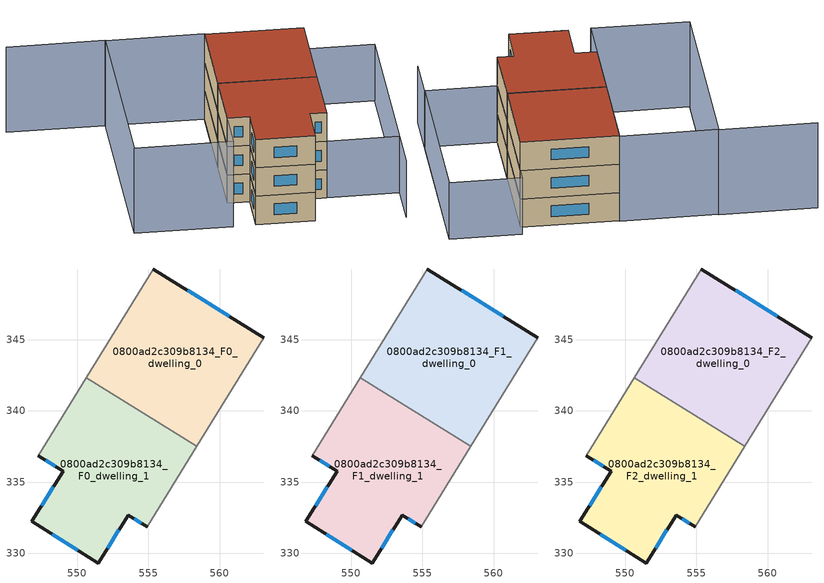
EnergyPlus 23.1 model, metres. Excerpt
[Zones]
0800ad2c309b8134_F0_dwelling_0
 floor ground (EU_floor_Construction): 563.11,345.13 558.4,337.51 550.62,342.32 555.35,349.97 z0
 wall outside (EU_wall_Construction): 563.11,345.13 555.35,349.97 z0:3
 wall adiabatic (EU_wall_Construction): 555.35,349.97 550.62,342.32 / 558.4,337.51 563.11,345.13 z0:3
 wall to 0800ad2c309b8134_F0_dwelling_1 (EU_wall_Construction): 550.62,342.32 558.4,337.51 z0:3
 window (EU_Window_Construction): 560.69,346.64 557.77,348.46 z0.93:2.07
0800ad2c309b8134_F0_dwelling_1
 floor ground (EU_floor_Construction): 558.4,337.51 554.91,331.87 553.59,332.69 551.48,329.32 546.81,332.24 549.01,335.76 547.25,336.87 550.62,342.32 z0
 wall outside (EU_wall_Construction): 547.25,336.87 549.01,335.76 546.81,332.24 551.48,329.32 553.59,332.69 554.91,331.87 z0:3
 wall adiabatic (EU_wall_Construction): 550.62,342.32 547.25,336.87 / 554.91,331.87 558.4,337.51 z0:3
 window (EU_Window_Construction): 548.32,334.67 547.49,333.34 / 547.8,336.52 548.46,336.11 / 554,332.44 554.5,332.12 / 552.14,330.37 552.94,331.64 / 548.27,331.33 550.03,330.23 z0.93:2.07
0800ad2c309b8134_F1_dwelling_0
 floor to 0800ad2c309b8134_F0_dwelling_0 (EU_floor_Construction): 563.11,345.13 558.4,337.51 550.62,342.32 555.35,349.97 z3
 wall outside (EU_wall_Construction): 563.11,345.13 555.35,349.97 z3:6
 wall adiabatic (EU_wall_Construction): 555.35,349.97 550.62,342.32 / 558.4,337.51 563.11,345.13 z3:6
 wall to 0800ad2c309b8134_F1_dwelling_1 (EU_wall_Construction): 550.62,342.32 558.4,337.51 z3:6
 window (EU_Window_Construction): 560.69,346.64 557.77,348.46 z3.93:5.07
0800ad2c309b8134_F1_dwelling_1
 floor to 0800ad2c309b8134_F0_dwelling_1 (EU_floor_Construction): 558.4,337.51 554.91,331.87 553.59,332.69 551.48,329.32 546.81,332.24 549.01,335.76 547.25,336.87 550.62,342.32 z3
 wall outside (EU_wall_Construction): 547.25,336.87 549.01,335.76 546.81,332.24 551.48,329.32 553.59,332.69 554.91,331.87 z3:6
 wall adiabatic (EU_wall_Construction): 550.62,342.32 547.25,336.87 / 554.91,331.87 558.4,337.51 z3:6
 window (EU_Window_Construction): 548.32,334.67 547.49,333.34 / 547.8,336.52 548.46,336.11 / 554,332.44 554.5,332.12 / 552.14,330.37 552.94,331.64 / 548.27,331.33 550.03,330.23 z3.93:5.07
0800ad2c309b8134_F2_dwelling_0
 floor to 0800ad2c309b8134_F1_dwelling_0 (EU_floor_Construction): 563.11,345.13 558.4,337.51 550.62,342.32 555.35,349.97 z6
 wall outside (EU_wall_Construction): 563.11,345.13 555.35,349.97 z6:9
 wall adiabatic (EU_wall_Construction): 555.35,349.97 550.62,342.32 / 558.4,337.51 563.11,345.13 z6:9
 wall to 0800ad2c309b8134_F2_dwelling_1 (EU_wall_Construction): 550.62,342.32 558.4,337.51 z6:9
 window (EU_Window_Construction): 560.69,346.64 557.77,348.46 z6.93:8.07
 roof outside (EU_roof_Construction): 558.4,337.51 563.11,345.13 555.35,349.97 550.62,342.32 z9
0800ad2c309b8134_F2_dwelling_1
 floor to 0800ad2c309b8134_F1_dwelling_1 (EU_floor_Construction): 558.4,337.51 554.91,331.87 553.59,332.69 551.48,329.32 546.81,332.24 549.01,335.76 547.25,336.87 550.62,342.32 z6
 wall outside (EU_wall_Construction): 547.25,336.87 549.01,335.76 546.81,332.24 551.48,329.32 553.59,332.69 554.91,331.87 z6:9
 wall adiabatic (EU_wall_Construction): 550.62,342.32 547.25,336.87 / 554.91,331.87 558.4,337.51 z6:9
 window (EU_Window_Construction): 548.32,334.67 547.49,333.34 / 547.8,336.52 548.46,336.11 / 554,332.44 554.5,332.12 / 552.14,330.37 552.94,331.64 / 548.27,331.33 550.03,330.23 z6.93:8.07
 roof outside (EU_roof_Construction): 554.91,331.87 558.4,337.51 550.62,342.32 547.25,336.87 549.01,335.76 546.81,332.24 551.48,329.32 553.59,332.69 z9
shading: 558.26,324.53 569.46,342.66 / 554.91,331.87 563.76,346.19 / 563.76,346.19 569.47,342.66 / 569.47,342.66 560.61,328.34 / 560.61,328.34 554.91,331.87 z0:6; 539.85,359.67 547.63,354.86 / 547.63,354.86 537.27,338.11 / 555.38,350.01 545.02,333.26 / 545.02,333.26 537.25,338.07 / 537.25,338.07 547.6,354.82 / 547.6,354.82 555.38,350.01 z0:9
[Building]
EU S2 Campaign: North Axis=0; Terrain=City; Solar Distribution=FullExterior
[Site:Location]
Montreal-Trudeau.Intl.AP: Latitude=45.4667; Longitude=-73.75; Time Zone=-5; Elevation=36
[SizingPeriod:WeatherFileDays]
AnnualSizingPeriod: Begin Month=1; Begin Day of Month=1; End Month=12; End Day of Month=31; Day of Week for Start Day=Monday; Use Weather File Daylight Saving Period=No; Use Weather File Rain and Snow Indicators=No
[MATERIAL]
EU_InternalMass_Material: Roughness=MediumRough; Thickness=0.1; Conductivity=1; Density=1800; Specific Heat=900; Thermal Absorptance=0.9; Solar Absorptance=0.7; Visible Absorptance=0.7
[MATERIAL:NOMASS] Roughness=MediumRough; Thermal Absorptance=0.9; Solar Absorptance=0.7; Visible Absorptance=0.7
Name | Thermal Resistance
EU_wall_NoMass; EU_floor_NoMass | 1.36485
EU_roof_NoMass | 2.55992
[WINDOWMATERIAL:SIMPLEGLAZINGSYSTEM]
EU_Window_SimpleGlazing: UFactor=3.92339; Solar Heat Gain Coefficient=0.8; Visible Transmittance=0.8
[CONSTRUCTION]
EU_wall_Construction: EU_wall_NoMass
EU_roof_Construction: EU_roof_NoMass
EU_floor_Construction: EU_floor_NoMass
EU_Window_Construction: EU_Window_SimpleGlazing
EU_InternalMass_Construction: EU_InternalMass_Material
[ZONE] Type=1; Multiplier=1; Ceiling Height=autocalculate; Floor Area=autocalculate; Part of Total Floor Area=Yes
Name | Volume
0800ad2c309b8134_F0_dwelling_0 | 246.128
0800ad2c309b8134_F1_dwelling_0; 0800ad2c309b8134_F2_dwelling_0 | 246.127
0800ad2c309b8134_F0_dwelling_1; 0800ad2c309b8134_F1_dwelling_1; 0800ad2c309b8134_F2_dwelling_1 | 246.138
[INTERNALMASS] Construction=EU_InternalMass_Construction
Name | Zone or ZoneList | Surface Area
0800ad2c309b8134_F0_dwelling_0_EU_InternalMass | 0800ad2c309b8134_F0_dwelling_0 | 82.0426
0800ad2c309b8134_F0_dwelling_1_EU_InternalMass | 0800ad2c309b8134_F0_dwelling_1 | 82.0459
0800ad2c309b8134_F1_dwelling_0_EU_InternalMass | 0800ad2c309b8134_F1_dwelling_0 | 82.0426
0800ad2c309b8134_F1_dwelling_1_EU_InternalMass | 0800ad2c309b8134_F1_dwelling_1 | 82.0459
0800ad2c309b8134_F2_dwelling_0_EU_InternalMass | 0800ad2c309b8134_F2_dwelling_0 | 82.0426
0800ad2c309b8134_F2_dwelling_1_EU_InternalMass | 0800ad2c309b8134_F2_dwelling_1 | 82.0459
[OTHEREQUIPMENT] Fuel Type=Electricity; Design Level Calculation Method=Watts/Area; Power per Zone Floor Area=1; Fraction Latent=0; Fraction Radiant=0; Fraction Lost=0; Carbon Dioxide Generation Rate=0; EndUse Subcategory=EU_Step8_InternalGains
Name | Zone or ZoneList or Space or SpaceList | Schedule
EU_Step8_InternalGain_0800ad2c309b8134_F0_dwelling_0_f000 | 0800ad2c309b8134_F0_dwelling_0 | EU_Step8_GainSchedule_0800ad2c309b8134_F0_dwelling_0_f000
EU_Step8_InternalGain_0800ad2c309b8134_F0_dwelling_1_f000 | 0800ad2c309b8134_F0_dwelling_1 | EU_Step8_GainSchedule_0800ad2c309b8134_F0_dwelling_1_f000
EU_Step8_InternalGain_0800ad2c309b8134_F1_dwelling_0_f000 | 0800ad2c309b8134_F1_dwelling_0 | EU_Step8_GainSchedule_0800ad2c309b8134_F1_dwelling_0_f000
EU_Step8_InternalGain_0800ad2c309b8134_F1_dwelling_1_f000 | 0800ad2c309b8134_F1_dwelling_1 | EU_Step8_GainSchedule_0800ad2c309b8134_F1_dwelling_1_f000
EU_Step8_InternalGain_0800ad2c309b8134_F2_dwelling_0_f000 | 0800ad2c309b8134_F2_dwelling_0 | EU_Step8_GainSchedule_0800ad2c309b8134_F2_dwelling_0_f000
EU_Step8_InternalGain_0800ad2c309b8134_F2_dwelling_1_f000 | 0800ad2c309b8134_F2_dwelling_1 | EU_Step8_GainSchedule_0800ad2c309b8134_F2_dwelling_1_f000
[ZONEVENTILATION:DESIGNFLOWRATE] Schedule=EU_AlwaysOn; Design Flow Rate Calculation Method=AirChanges/Hour; Air Changes per Hour=0.860309; Ventilation Type=Natural; Fan Pressure Rise=0; Fan Total Efficiency=1; Constant Term Coefficient=1; Temperature Term Coefficient=0; Velocity Term Coefficient=0; Velocity Squared Term Coefficient=0; Minimum Indoor Temperature=-100; Maximum Indoor Temperature=100; Delta Temperature=-100; Minimum Outdoor Temperature=-100; Maximum Outdoor Temperature=100; Maximum Wind Speed=40
Name | Zone or ZoneList or Space or SpaceList
EU_ConstantAir_0800ad2c309b8134_F0_dwelling_0 | 0800ad2c309b8134_F0_dwelling_0
EU_ConstantAir_0800ad2c309b8134_F0_dwelling_1 | 0800ad2c309b8134_F0_dwelling_1
EU_ConstantAir_0800ad2c309b8134_F1_dwelling_0 | 0800ad2c309b8134_F1_dwelling_0
EU_ConstantAir_0800ad2c309b8134_F1_dwelling_1 | 0800ad2c309b8134_F1_dwelling_1
EU_ConstantAir_0800ad2c309b8134_F2_dwelling_0 | 0800ad2c309b8134_F2_dwelling_0
EU_ConstantAir_0800ad2c309b8134_F2_dwelling_1 | 0800ad2c309b8134_F2_dwelling_1
[HVACTEMPLATE:THERMOSTAT] Constant Heating Setpoint=20; Constant Cooling Setpoint=50
EU_HeatOnly_0800ad2c309b8134_F0_dwelling_0; EU_HeatOnly_0800ad2c309b8134_F0_dwelling_1; EU_HeatOnly_0800ad2c309b8134_F1_dwelling_0; EU_HeatOnly_0800ad2c309b8134_F1_dwelling_1; EU_HeatOnly_0800ad2c309b8134_F2_dwelling_0; EU_HeatOnly_0800ad2c309b8134_F2_dwelling_1
[HVACTEMPLATE:ZONE:IDEALLOADSAIRSYSTEM] System Availability Schedule=EU_AlwaysOn; Maximum Heating Supply Air Temperature=50; Minimum Cooling Supply Air Temperature=13; Maximum Heating Supply Air Humidity Ratio=0.0156; Minimum Cooling Supply Air Humidity Ratio=0.0077; Heating Limit=NoLimit; Cooling Limit=NoLimit; Heating Availability Schedule=EU_AlwaysOn; Cooling Availability Schedule=EU_CoolingOff; Dehumidification Control Type=ConstantSensibleHeatRatio; Cooling Sensible Heat Ratio=0.7; Dehumidification Setpoint=60; Humidification Control Type=None; Humidification Setpoint=30; Outdoor Air Method=None; Outdoor Air Flow Rate per Person=0.00944; Outdoor Air Flow Rate per Zone Floor Area=0; Outdoor Air Flow Rate per Zone=0; Demand Controlled Ventilation Type=None; Outdoor Air Economizer Type=NoEconomizer; Heat Recovery Type=None; Sensible Heat Recovery Effectiveness=0.7; Latent Heat Recovery Effectiveness=0.65
Name | Template Thermostat
0800ad2c309b8134_F0_dwelling_0 | EU_HeatOnly_0800ad2c309b8134_F0_dwelling_0
0800ad2c309b8134_F0_dwelling_1 | EU_HeatOnly_0800ad2c309b8134_F0_dwelling_1
0800ad2c309b8134_F1_dwelling_0 | EU_HeatOnly_0800ad2c309b8134_F1_dwelling_0
0800ad2c309b8134_F1_dwelling_1 | EU_HeatOnly_0800ad2c309b8134_F1_dwelling_1
0800ad2c309b8134_F2_dwelling_0 | EU_HeatOnly_0800ad2c309b8134_F2_dwelling_0
0800ad2c309b8134_F2_dwelling_1 | EU_HeatOnly_0800ad2c309b8134_F2_dwelling_1
[SIZING:ZONE] Zone Cooling Design Supply Air Temperature Input Method=SupplyAirTemperature; Zone Cooling Design Supply Air Temperature=13; Zone Heating Design Supply Air Temperature Input Method=SupplyAirTemperature; Zone Heating Design Supply Air Temperature=50; Zone Cooling Design Supply Air Humidity Ratio=0.008; Zone Heating Design Supply Air Humidity Ratio=0.008; Cooling Design Air Flow Method=DesignDay; Cooling Design Air Flow Rate=0; Cooling Minimum Air Flow per Zone Floor Area=0.000762; Cooling Minimum Air Flow=0; Cooling Minimum Air Flow Fraction=0.2; Heating Design Air Flow Method=DesignDay; Heating Design Air Flow Rate=0; Heating Maximum Air Flow per Zone Floor Area=0.002032; Heating Maximum Air Flow=0.141576; Heating Maximum Air Flow Fraction=0.3; Account for Dedicated Outdoor Air System=No; Dedicated Outdoor Air System Control Strategy=NeutralSupplyAir; Dedicated Outdoor Air Low Setpoint Temperature for Design=autosize; Dedicated Outdoor Air High Setpoint Temperature for Design=autosize; Zone Load Sizing Method=Sensible Load Only No Latent Load; Zone Latent Cooling Design Supply Air Humidity Ratio Input Method=HumidityRatioDifference; Zone Cooling Design Supply Air Humidity Ratio Difference=0.005; Zone Latent Heating Design Supply Air Humidity Ratio Input Method=HumidityRatioDifference; Zone Humidification Design Supply Air Humidity Ratio Difference=0.005
0800ad2c309b8134_F0_dwelling_0; 0800ad2c309b8134_F0_dwelling_1; 0800ad2c309b8134_F1_dwelling_0; 0800ad2c309b8134_F1_dwelling_1; 0800ad2c309b8134_F2_dwelling_0; 0800ad2c309b8134_F2_dwelling_1
[SCHEDULE:CONSTANT]
Name | Hourly Value
EU_AlwaysOn | 1
EU_CoolingOff | 0
[SCHEDULE:FILE] Column Number=1; Rows to Skip at Top=0; Number of Hours of Data=8760; Column Separator=Comma; Interpolate to Timestep=No; Minutes per Item=60; Adjust Schedule for Daylight Savings=Yes
Name | File
EU_Step8_GainSchedule_0800ad2c309b8134_F0_dwelling_0_f000 | ../../schedules/0800ad2c309b8134/0800ad2c309b8134_F0_dwelling_0_f000_gain.csv
EU_Step8_GainSchedule_0800ad2c309b8134_F0_dwelling_1_f000 | ../../schedules/0800ad2c309b8134/0800ad2c309b8134_F0_dwelling_1_f000_gain.csv
EU_Step8_GainSchedule_0800ad2c309b8134_F1_dwelling_0_f000 | ../../schedules/0800ad2c309b8134/0800ad2c309b8134_F1_dwelling_0_f000_gain.csv
EU_Step8_GainSchedule_0800ad2c309b8134_F1_dwelling_1_f000 | ../../schedules/0800ad2c309b8134/0800ad2c309b8134_F1_dwelling_1_f000_gain.csv
EU_Step8_GainSchedule_0800ad2c309b8134_F2_dwelling_0_f000 | ../../schedules/0800ad2c309b8134/0800ad2c309b8134_F2_dwelling_0_f000_gain.csv
EU_Step8_GainSchedule_0800ad2c309b8134_F2_dwelling_1_f000 | ../../schedules/0800ad2c309b8134/0800ad2c309b8134_F2_dwelling_1_f000_gain.csv
